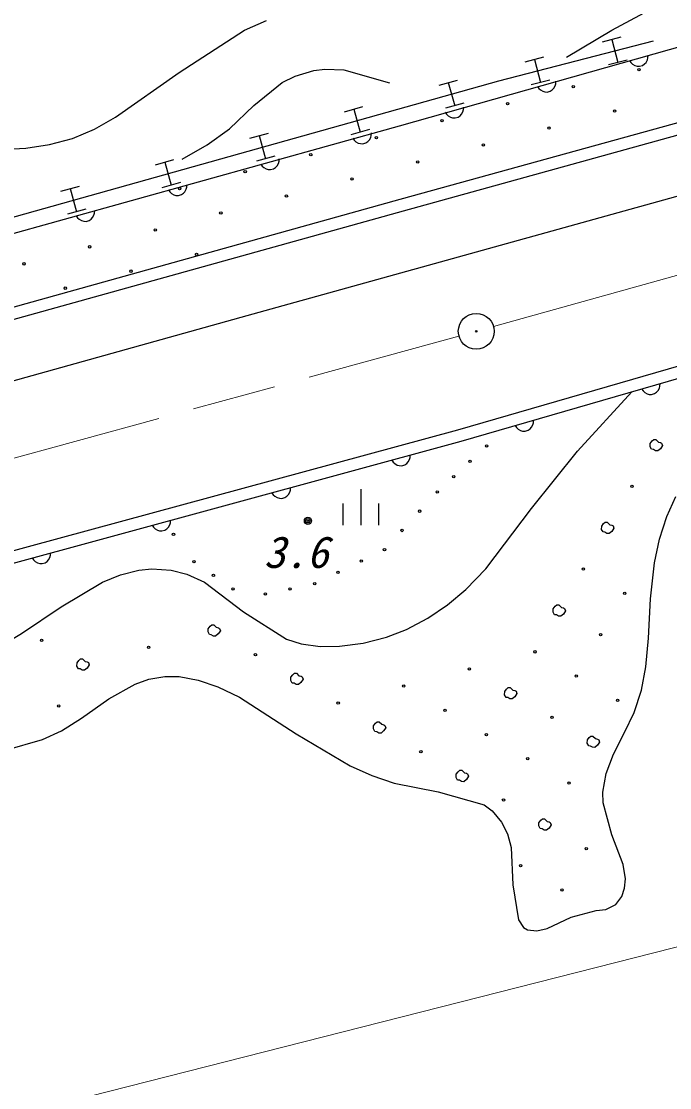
# Model space of a CAD drawing. Units: millimetres, scale not verified. Extents: x 40000 to 680000, y 20000 to 380000.
# Drawn here: x 245848 to 272903, y 268131 to 312622 of the extents above; entities that cross this region are included whole.
import ezdxf
from ezdxf.enums import TextEntityAlignment as Align

# ---------------------------------------------------------------- set-up
doc = ezdxf.new("R2010")
doc.units = ezdxf.units.MM
doc.header["$LTSCALE"] = 1000
doc.linetypes.add('CHAIN', pattern=[18.5, 12, -1.5, 3.5, -1.5])
for name, color, linetype, lineweight in [('M-BGD', 7, 'Continuous', 25), ('M-BMK', 2, 'CHAIN', 13), ('M-BMK-SRVR', 3, 'Continuous', 25), ('M-STR-HTXT', 7, 'Continuous', 13), ('M-STR-STRC', 7, 'Continuous', 25)]:
    doc.layers.add(name, color=color, linetype=linetype, lineweight=lineweight)
doc.styles.add('ＭＳ ゴシック', font='')
doc.styles.get('ＭＳ ゴシック').set_extended_font_data('MS Gothic')

msp = doc.modelspace()

# ---------------------------------------------------------------- linework, layer by layer
at = {"layer": 'M-BGD'}
for p, q in [((270102, 311770), (270876, 311970)), ((261630, 308257), (273541, 311632)), ((265771, 310134), (272228, 311804)), ((270489, 311870), (270739, 310902)), ((266873, 310936), (267648, 311136)), ((267260, 311036), (267511, 310068)), ((271127, 311002), (270352, 310802)), ((271917, 310911), (271972, 311010)), ((271972, 311010), (271997, 311100)), ((271997, 311100), (272002, 311201)), ((271231, 310985), (271288, 310901)), ((271288, 310901), (271356, 310837)), ((271356, 310837), (271455, 310781)), ((271455, 310781), (271545, 310757)), ((271545, 310757), (271646, 310752)), ((271646, 310752), (271769, 310786)), ((271769, 310786), (271853, 310843)), ((271853, 310843), (271917, 310911)), ((242103, 303501), (265771, 310134)), ((263279, 309955), (264049, 310171)), ((267898, 310168), (267123, 309968)), ((268148, 310020), (268153, 310121)), ((263664, 310063), (263934, 309100)), ((267383, 309905), (267440, 309822)), ((267440, 309822), (267507, 309758)), ((267507, 309758), (267606, 309702)), ((267606, 309702), (267696, 309677)), ((267696, 309677), (267797, 309673)), ((267797, 309673), (267920, 309707)), ((267920, 309707), (268004, 309764)), ((268004, 309764), (268068, 309832)), ((268068, 309832), (268124, 309930)), ((268124, 309930), (268148, 310020)), ((261662, 305196), (276403, 309274)), ((259334, 308850), (260104, 309066)), ((259719, 308958), (259989, 307995)), ((261795, 304714), (276535, 308792)), ((263534, 308826), (263591, 308742)), ((264319, 309208), (263549, 308992)), ((264220, 308752), (264275, 308851)), ((264275, 308851), (264300, 308941)), ((264300, 308941), (264304, 309042)), ((263591, 308742), (263659, 308678)), ((263659, 308678), (263757, 308623)), ((263757, 308623), (263847, 308598)), ((263847, 308598), (263948, 308593)), ((263948, 308593), (264072, 308628)), ((264072, 308628), (264155, 308685)), ((264155, 308685), (264220, 308752)), ((242752, 302999), (261630, 308257)), ((255389, 307744), (256160, 307960)), ((260374, 308103), (259604, 307887)), ((260451, 307862), (260456, 307963)), ((255775, 307852), (256044, 306889)), ((259686, 307747), (259742, 307663)), ((259742, 307663), (259810, 307599)), ((259810, 307599), (259909, 307544)), ((259909, 307544), (259999, 307519)), ((259999, 307519), (260100, 307514)), ((260100, 307514), (260223, 307549)), ((260223, 307549), (260307, 307605)), ((260307, 307605), (260371, 307673)), ((260371, 307673), (260426, 307772)), ((260426, 307772), (260451, 307862)), ((256430, 306997), (255659, 306781)), ((251445, 306639), (252215, 306855)), ((251830, 306747), (252100, 305784)), ((255837, 306668), (255894, 306584)), ((255894, 306584), (255962, 306520)), ((256458, 306526), (256522, 306594)), ((256522, 306594), (256578, 306693)), ((256578, 306693), (256602, 306783)), ((256602, 306783), (256607, 306884)), ((255962, 306520), (256060, 306465)), ((256060, 306465), (256150, 306440)), ((256150, 306440), (256251, 306435)), ((256251, 306435), (256374, 306470)), ((256374, 306470), (256458, 306526)), ((247500, 305533), (248270, 305749)), ((252485, 305892), (251715, 305676)), ((252729, 305614), (252754, 305704)), ((252754, 305704), (252759, 305805)), ((247885, 305641), (248155, 304678)), ((251988, 305589), (252045, 305505)), ((252045, 305505), (252113, 305441)), ((252113, 305441), (252212, 305385)), ((252212, 305385), (252302, 305361)), ((252302, 305361), (252403, 305356)), ((252403, 305356), (252526, 305390)), ((252526, 305390), (252610, 305447)), ((252610, 305447), (252674, 305515)), ((252674, 305515), (252729, 305614)), ((243002, 300000), (261662, 305196)), ((248540, 304786), (247770, 304570)), ((243136, 299518), (261795, 304714)), ((248140, 304509), (248197, 304426)), ((248197, 304426), (248264, 304362)), ((248264, 304362), (248363, 304306)), ((248677, 304311), (248761, 304368)), ((248761, 304368), (248825, 304436)), ((248825, 304436), (248881, 304534)), ((248881, 304534), (248905, 304624)), ((248905, 304624), (248910, 304725)), ((248363, 304306), (248453, 304281)), ((248453, 304281), (248554, 304277)), ((248554, 304277), (248677, 304311)), ((264061, 295582), (285188, 301696)), ((264196, 295100), (285321, 301214)), ((271734, 297282), (271791, 297199)), ((272356, 297146), (272420, 297214)), ((272420, 297214), (272475, 297313)), ((272475, 297313), (272498, 297403)), ((272498, 297403), (272503, 297504)), ((271791, 297199), (271860, 297135)), ((271860, 297135), (271959, 297080)), ((271959, 297080), (272049, 297057)), ((272049, 297057), (272150, 297053)), ((272150, 297053), (272273, 297088)), ((272273, 297088), (272356, 297146)), ((267193, 295784), (267217, 295875)), ((267217, 295875), (267221, 295976)), ((234053, 287423), (264061, 295582)), ((266453, 295753), (266510, 295670)), ((266510, 295670), (266579, 295607)), ((266579, 295607), (266678, 295552)), ((266678, 295552), (266768, 295528)), ((266768, 295528), (266869, 295524)), ((266869, 295524), (266992, 295560)), ((266992, 295560), (267075, 295617)), ((267075, 295617), (267139, 295685)), ((267139, 295685), (267193, 295784)), ((234185, 286941), (264196, 295100)), ((272089, 294875), (272095, 295011)), ((272095, 295011), (272171, 295114)), ((272171, 295114), (272239, 295173)), ((272239, 295173), (272321, 295174)), ((272321, 295174), (272431, 295068)), ((272431, 295068), (272519, 295050)), ((272519, 295050), (272568, 295021)), ((272568, 295021), (272603, 294927)), ((272148, 294767), (272089, 294875)), ((272223, 294756), (272148, 294767)), ((272309, 294705), (272223, 294756)), ((272403, 294699), (272309, 294705)), ((272514, 294790), (272403, 294699)), ((272603, 294927), (272514, 294790)), ((261309, 294315), (261366, 294231)), ((261366, 294231), (261433, 294167)), ((261433, 294167), (261531, 294110)), ((261531, 294110), (261621, 294085)), ((261722, 294079), (261845, 294113)), ((261845, 294113), (261930, 294169)), ((261930, 294169), (261994, 294236)), ((261994, 294236), (262050, 294334)), ((262050, 294334), (262076, 294424)), ((262076, 294424), (262081, 294525)), ((261621, 294085), (261722, 294079)), ((256308, 292956), (256364, 292871)), ((256364, 292871), (256431, 292807)), ((256431, 292807), (256529, 292750)), ((256720, 292719), (256843, 292753)), ((256843, 292753), (256928, 292809)), ((256928, 292809), (256992, 292876)), ((256992, 292876), (257049, 292975)), ((257049, 292975), (257074, 293064)), ((257074, 293064), (257080, 293165)), ((260009, 293100), (260009, 291600)), ((256529, 292750), (256619, 292725)), ((256619, 292725), (256720, 292719)), ((259259, 292500), (259259, 291600)), ((260759, 292500), (260759, 291600)), ((251306, 291596), (251362, 291511)), ((251362, 291511), (251429, 291447)), ((251429, 291447), (251527, 291391)), ((251842, 291393), (251926, 291449)), ((251926, 291449), (251991, 291517)), ((251991, 291517), (252047, 291615)), ((252047, 291615), (252072, 291704)), ((252072, 291704), (252078, 291806)), ((270065, 291425), (270071, 291561)), ((270124, 291317), (270065, 291425)), ((270071, 291561), (270148, 291664)), ((270148, 291664), (270215, 291723)), ((270215, 291723), (270297, 291723)), ((270297, 291723), (270407, 291618)), ((270407, 291618), (270495, 291599)), ((270579, 291476), (270490, 291340)), ((270495, 291599), (270544, 291571)), ((270544, 291571), (270579, 291476)), ((251527, 291391), (251617, 291365)), ((251617, 291365), (251718, 291360)), ((251718, 291360), (251842, 291393)), ((270200, 291305), (270124, 291317)), ((270285, 291255), (270200, 291305)), ((270380, 291249), (270285, 291255)), ((270490, 291340), (270380, 291249)), ((246304, 290236), (246360, 290151)), ((246360, 290151), (246427, 290087)), ((246427, 290087), (246525, 290031)), ((246840, 290033), (246924, 290089)), ((246924, 290089), (246989, 290157)), ((246989, 290157), (247045, 290255)), ((247045, 290255), (247070, 290345)), ((247070, 290345), (247076, 290446)), ((246525, 290031), (246615, 290005)), ((246615, 290005), (246716, 290000)), ((246716, 290000), (246840, 290033)), ((268041, 287975), (268047, 288111)), ((268100, 287866), (268041, 287975)), ((268047, 288111), (268124, 288214)), ((268176, 287855), (268100, 287866)), ((268124, 288214), (268191, 288272)), ((268191, 288272), (268273, 288273)), ((268273, 288273), (268384, 288168)), ((268466, 287890), (268356, 287799)), ((268384, 288168), (268471, 288149)), ((268555, 288026), (268466, 287890)), ((268471, 288149), (268520, 288120)), ((268520, 288120), (268555, 288026)), ((253725, 287385), (253793, 287444)), ((253793, 287444), (253875, 287444)), ((253875, 287444), (253985, 287339)), ((268261, 287805), (268176, 287855)), ((268356, 287799), (268261, 287805)), ((253643, 287146), (253649, 287282)), ((253702, 287038), (253643, 287146)), ((253649, 287282), (253725, 287385)), ((253777, 287026), (253702, 287038)), ((253863, 286976), (253777, 287026)), ((253957, 286970), (253863, 286976)), ((254068, 287061), (253957, 286970)), ((253985, 287339), (254073, 287320)), ((254156, 287197), (254068, 287061)), ((254073, 287320), (254122, 287292)), ((254122, 287292), (254156, 287197)), ((248169, 285720), (248175, 285856)), ((248228, 285611), (248169, 285720)), ((248175, 285856), (248251, 285958)), ((248251, 285958), (248319, 286017)), ((248319, 286017), (248401, 286018)), ((248401, 286018), (248511, 285912)), ((248594, 285634), (248483, 285544)), ((248511, 285912), (248599, 285894)), ((248682, 285771), (248594, 285634)), ((248599, 285894), (248647, 285865)), ((248647, 285865), (248682, 285771)), ((248303, 285600), (248228, 285611)), ((248389, 285550), (248303, 285600)), ((248483, 285544), (248389, 285550)), ((257093, 285122), (257099, 285258)), ((257099, 285258), (257175, 285361)), ((257175, 285361), (257243, 285420)), ((257243, 285420), (257325, 285421)), ((257325, 285421), (257435, 285315)), ((257435, 285315), (257523, 285296)), ((257523, 285296), (257572, 285268)), ((257572, 285268), (257607, 285174)), ((257152, 285014), (257093, 285122)), ((257228, 285002), (257152, 285014)), ((257313, 284952), (257228, 285002)), ((257408, 284946), (257313, 284952)), ((257518, 285037), (257408, 284946)), ((257607, 285174), (257518, 285037)), ((266023, 284661), (266100, 284763)), ((266100, 284763), (266167, 284822)), ((266167, 284822), (266250, 284823)), ((266250, 284823), (266360, 284717)), ((266017, 284525), (266023, 284661)), ((266077, 284416), (266017, 284525)), ((266152, 284405), (266077, 284416)), ((266237, 284355), (266152, 284405)), ((266332, 284348), (266237, 284355)), ((266443, 284439), (266332, 284348)), ((266360, 284717), (266447, 284699)), ((266531, 284576), (266443, 284439)), ((266447, 284699), (266496, 284670)), ((266496, 284670), (266531, 284576)), ((260543, 283098), (260549, 283234)), ((260602, 282990), (260543, 283098)), ((260549, 283234), (260626, 283337)), ((260678, 282979), (260602, 282990)), ((260626, 283337), (260693, 283396)), ((260763, 282928), (260678, 282979)), ((260693, 283396), (260775, 283397)), ((260775, 283397), (260886, 283291)), ((260968, 283013), (260858, 282922)), ((260886, 283291), (260973, 283273)), ((261057, 283150), (260968, 283013)), ((260973, 283273), (261022, 283244)), ((261022, 283244), (261057, 283150)), ((260858, 282922), (260763, 282928)), ((269467, 282501), (269473, 282637)), ((269473, 282637), (269550, 282739)), ((269550, 282739), (269617, 282798)), ((269617, 282798), (269700, 282799)), ((269700, 282799), (269810, 282694)), ((269810, 282694), (269897, 282675)), ((269981, 282552), (269893, 282415)), ((269897, 282675), (269946, 282646)), ((269946, 282646), (269981, 282552)), ((269527, 282392), (269467, 282501)), ((269602, 282381), (269527, 282392)), ((269687, 282331), (269602, 282381)), ((269782, 282325), (269687, 282331)), ((269893, 282415), (269782, 282325)), ((263993, 281075), (263999, 281211)), ((263999, 281211), (264076, 281313)), ((264076, 281313), (264143, 281372)), ((264143, 281372), (264226, 281373)), ((264226, 281373), (264336, 281267)), ((264336, 281267), (264423, 281249)), ((264423, 281249), (264472, 281220)), ((264472, 281220), (264507, 281126)), ((264053, 280966), (263993, 281075)), ((264128, 280955), (264053, 280966)), ((264213, 280905), (264128, 280955)), ((264308, 280898), (264213, 280905)), ((264419, 280989), (264308, 280898)), ((264507, 281126), (264419, 280989)), ((267444, 279051), (267450, 279187)), ((267503, 278942), (267444, 279051)), ((267450, 279187), (267526, 279289)), ((267526, 279289), (267593, 279348)), ((267593, 279348), (267676, 279349)), ((267676, 279349), (267786, 279243)), ((267869, 278965), (267758, 278874)), ((267786, 279243), (267874, 279225)), ((267957, 279102), (267869, 278965)), ((267874, 279225), (267922, 279196)), ((267922, 279196), (267957, 279102)), ((267578, 278931), (267503, 278942)), ((267664, 278881), (267578, 278931)), ((267758, 278874), (267664, 278881))]:
    msp.add_line(p, q, dxfattribs=at)
for points in [[(268599, 311125), (270491, 312256), (272430, 313290), (276018, 314777), (279537, 316350), (281610, 317557), (283638, 318855), (285669, 320184), (287905, 321511), (289159, 322125), (290448, 322643), (292139, 323272), (293701, 323972), (296222, 325584)], [(243670, 307206), (246032, 307333), (247027, 307479), (247985, 307735), (248901, 308126), (249773, 308627), (252430, 310491), (255162, 312250), (256074, 312663)], [(252554, 306865), (253600, 307468), (254542, 308143), (255546, 309114), (256729, 310066), (257278, 310337), (258054, 310569), (258518, 310628), (259306, 310592), (261216, 310060)], [(244754, 286425), (245849, 287085), (247509, 288189), (249238, 289216), (249981, 289525), (250755, 289725), (251301, 289780), (252102, 289724), (252757, 289554), (253489, 289221), (255119, 287990), (256917, 286840), (257528, 286643), (258318, 286534), (259129, 286547), (260116, 286680), (261084, 286927), (261923, 287253), (262809, 287720), (263626, 288276), (264392, 288923), (265234, 289780), (267134, 292299), (269060, 294686), (271319, 297162)], [(245191, 282214), (246735, 282655), (247520, 283015), (248361, 283541), (249505, 284356), (250601, 284973), (251172, 285173), (251837, 285287), (252436, 285282), (253229, 285135), (254052, 284852), (254954, 284419), (257318, 282893), (259567, 281559), (260468, 281151), (261413, 280835), (263245, 280478), (265165, 279927), (265492, 279676), (265884, 279212), (266135, 278725), (266294, 278151), (266364, 276596), (266594, 275130), (266807, 274813), (266973, 274720), (267361, 274680), (267797, 274769), (268797, 275248), (269840, 275528), (270244, 275566), (270663, 275776), (270900, 276110), (271019, 276453), (271062, 276851), (270969, 277444), (270496, 278687), (270124, 280020), (270110, 280456), (270246, 281246), (270554, 282051), (271014, 282944), (271417, 283780), (271730, 284712), (271911, 285683), (272017, 286885), (272096, 288520), (272267, 290033), (272475, 291018), (272782, 291967), (273164, 292791)]]:
    msp.add_lwpolyline(points, dxfattribs=at)
for centre, radius in [((271619, 310603), 50), ((268881, 309895), 50), ((266142, 309186), 50), ((270604, 308880), 50), ((263404, 308478), 50), ((267866, 308171), 50), ((260666, 307770), 50), ((265128, 307463), 50), ((257928, 307061), 50), ((262389, 306755), 50), ((255189, 306353), 50), ((252451, 305644), 50), ((259651, 306046), 50), ((256913, 305338), 50), ((254174, 304630), 50), ((251436, 303921), 50), ((248698, 303213), 50), ((245959, 302504), 50), ((253159, 302906), 50), ((250421, 302198), 50), ((247683, 301489), 50), ((265262, 294905), 50), ((264576, 294266), 50), ((263890, 293627), 50), ((271329, 293216), 50), ((263204, 292989), 50), ((257808, 291782), 150), ((257808, 291782), 90), ((262470, 292184), 50), ((257808, 291782), 30), ((261736, 291379), 50), ((252199, 291214), 50), ((261003, 290575), 50), ((253051, 290078), 50), ((260032, 290101), 50), ((259062, 289628), 50), ((269305, 289766), 50), ((253867, 289510), 50), ((258092, 289155), 50), ((254684, 288942), 50), ((256033, 288729), 50), ((257062, 288942), 50), ((271030, 288754), 50), ((270018, 287029), 50), ((246695, 286797), 50), ((251157, 286499), 50), ((255619, 286200), 50), ((267281, 286315), 50), ((264544, 285602), 50), ((269006, 285304), 50), ((261807, 284889), 50), ((270731, 284292), 50), ((247408, 284060), 50), ((259070, 284176), 50), ((263532, 283877), 50), ((267994, 283578), 50), ((265257, 282865), 50), ((262520, 282152), 50), ((266982, 281853), 50), ((268707, 280841), 50), ((265970, 280128), 50), ((269420, 278104), 50), ((266683, 277391), 50), ((268408, 276379), 50)]:
    msp.add_circle(centre, radius, dxfattribs=at)
at = {"layer": 'M-BMK'}
for p, q in [((265555, 299889), (360383, 326335)), ((168652, 273307), (264110, 299489))]:
    msp.add_line(p, q, dxfattribs=at)
at = {"layer": 'M-BMK-SRVR'}
for radius in [750, 30]:
    msp.add_circle((264833, 299688), radius, dxfattribs=at)
at = {"layer": 'M-STR-HTXT'}
msp.add_line((100486, 230154), (338756, 290638), dxfattribs=at)
at = {"layer": 'M-STR-STRC'}
for p, q in [((255267, 300348), (367508, 331539)), ((188237, 281607), (255267, 300348))]:
    msp.add_line(p, q, dxfattribs=at)

# ---------------------------------------------------------------- texts
at = {"layer": 'M-BGD', "style": 'ＭＳ ゴシック', "oblique": 15}
msp.add_text('3.6', height=1320, dxfattribs=at).set_placement((257312, 290475), align=Align.MIDDLE_CENTER)

doc.saveas('drawing.dxf')
